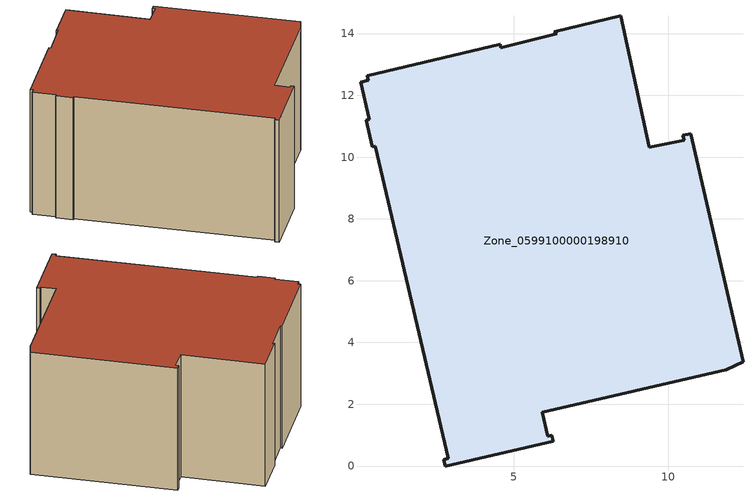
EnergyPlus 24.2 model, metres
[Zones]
Zone_0599100000198910
 floor ground (C_G): 8.46,14.57 9.39,10.32 10.51,10.55 10.47,10.7 10.72,10.76 12.42,3.38 11.87,3.12 5.92,1.74 6.1,0.97 6.23,1 6.27,0.81 2.78,0 2.73,0.21 2.88,0.25 0.52,10.35 0.42,10.33 0.22,11.2 0.32,11.22 0.04,12.42 0.29,12.48 0.25,12.64 4.56,13.65 4.58,13.55 6.38,13.99 6.31,14.06 z0
 wall outside (C_F): 0.22,11.2 0.42,10.33 0.52,10.35 2.88,0.25 2.73,0.21 2.78,0 6.27,0.81 6.23,1 6.1,0.97 5.92,1.74 11.87,3.12 12.42,3.38 10.72,10.76 10.47,10.7 10.51,10.55 9.39,10.32 8.46,14.57 6.31,14.06 6.38,13.99 4.58,13.55 4.56,13.65 0.25,12.64 0.29,12.48 0.04,12.42 0.32,11.22 0.22,11.2 z0:7
 roof outside (C_R): 9.39,10.32 8.46,14.57 6.31,14.06 6.38,13.99 4.58,13.55 4.56,13.65 0.25,12.64 0.29,12.48 0.04,12.42 0.32,11.22 0.22,11.2 0.42,10.33 0.52,10.35 2.88,0.25 2.73,0.21 2.78,0 6.27,0.81 6.23,1 6.1,0.97 5.92,1.74 11.87,3.12 12.42,3.38 10.72,10.76 10.47,10.7 10.51,10.55 z7
[BUILDING]
Pand.0599100000198910: North Axis=0; Terrain=City; Loads Convergence Tolerance Value=0.04; Temperature Convergence Tolerance Value=0.4; Solar Distribution=FullExterior; Maximum Number of Warmup Days=25; Minimum Number of Warmup Days=1
[Site:Location]
Rotterdam.The.Hague.AP_ZH_NLD Design_Conditions: Latitude=51.96; Longitude=4.45; Time Zone=1; Elevation=-4.5
[SITE:GROUNDTEMPERATURE:BUILDINGSURFACE]
18, 18, 18, 18, 18, 18, 18, 18, 18, 18, 18, 18
[MATERIAL] Thermal Absorptance=0.9; Solar Absorptance=0.7; Visible Absorptance=0.7
Name | Roughness | Thickness | Conductivity | Density | Specific Heat
G.D.1992-2005 | MediumSmooth | 0.15 | 0.06 | 540 | 1210
F.D.1992-2005 | Rough | 0.3 | 0.12 | 1920 | 840
R.D.1992-2005 | MediumRough | 0.2 | 0.08 | 1500 | 1000
[CONSTRUCTION]
C_G: G.D.1992-2005
C_F: F.D.1992-2005
C_R: R.D.1992-2005
[ZONE]
Zone_0599100000198910: Type=1; Multiplier=1; Ceiling Height=Autocalculate; Volume=Autocalculate; Floor Area=autocalculate; Part of Total Floor Area=Yes
[ZONEINFILTRATION:DESIGNFLOWRATE]
Infil_Zone_0599100000198910: Zone or ZoneList or Space or SpaceList=Zone_0599100000198910; Schedule=AlwaysOn; Design Flow Rate Calculation Method=Flow/Area; Flow Rate per Floor Area=0.0021; Constant Term Coefficient=1; Temperature Term Coefficient=0; Velocity Term Coefficient=0; Velocity Squared Term Coefficient=0
[HVACTEMPLATE:ZONE:IDEALLOADSAIRSYSTEM]
Zone_0599100000198910: Maximum Heating Supply Air Temperature=50; Minimum Cooling Supply Air Temperature=13; Maximum Heating Supply Air Humidity Ratio=0.0156; Minimum Cooling Supply Air Humidity Ratio=0.0077; Heating Limit=NoLimit; Cooling Limit=NoLimit; Dehumidification Control Type=ConstantSensibleHeatRatio; Cooling Sensible Heat Ratio=0.7; Dehumidification Setpoint=60; Humidification Control Type=None; Humidification Setpoint=30; Outdoor Air Method=None; Outdoor Air Flow Rate per Person=0.00944; Outdoor Air Flow Rate per Zone Floor Area=0; Outdoor Air Flow Rate per Zone=0; Demand Controlled Ventilation Type=None; Outdoor Air Economizer Type=NoEconomizer; Heat Recovery Type=None; Sensible Heat Recovery Effectiveness=0.7; Latent Heat Recovery Effectiveness=0.65
[ZONECONTROL:THERMOSTAT]
ThermostatControl_Zone_0599100000198910: Zone or ZoneList=Zone_0599100000198910; Control Type Schedule=DualSetpointControlType; Control 1=Thermostat_Zone_0599100000198910; Temperature Difference Between Cutout And Setpoint=0
[THERMOSTATSETPOINT:DUALSETPOINT]
Thermostat_Zone_0599100000198910: Heating Setpoint Temperature Schedule=HeatingSetpoint_Zone_0599100000198910; Cooling Setpoint Temperature Schedule=CoolingSetpoint_Zone_0599100000198910
[SCHEDULE:COMPACT]
HeatingSetpoint_Zone_0599100000198910: Through: 12/31, For: AllDays, Until: 24:00, 21
CoolingSetpoint_Zone_0599100000198910: Through: 12/31, For: AllDays, Until: 24:00, 24
DualSetpointControlType: Through: 12/31, For: AllDays, Until: 24:00, 4
AlwaysOn: Through: 12/31, For: AllDays, Until: 24:00, 1
